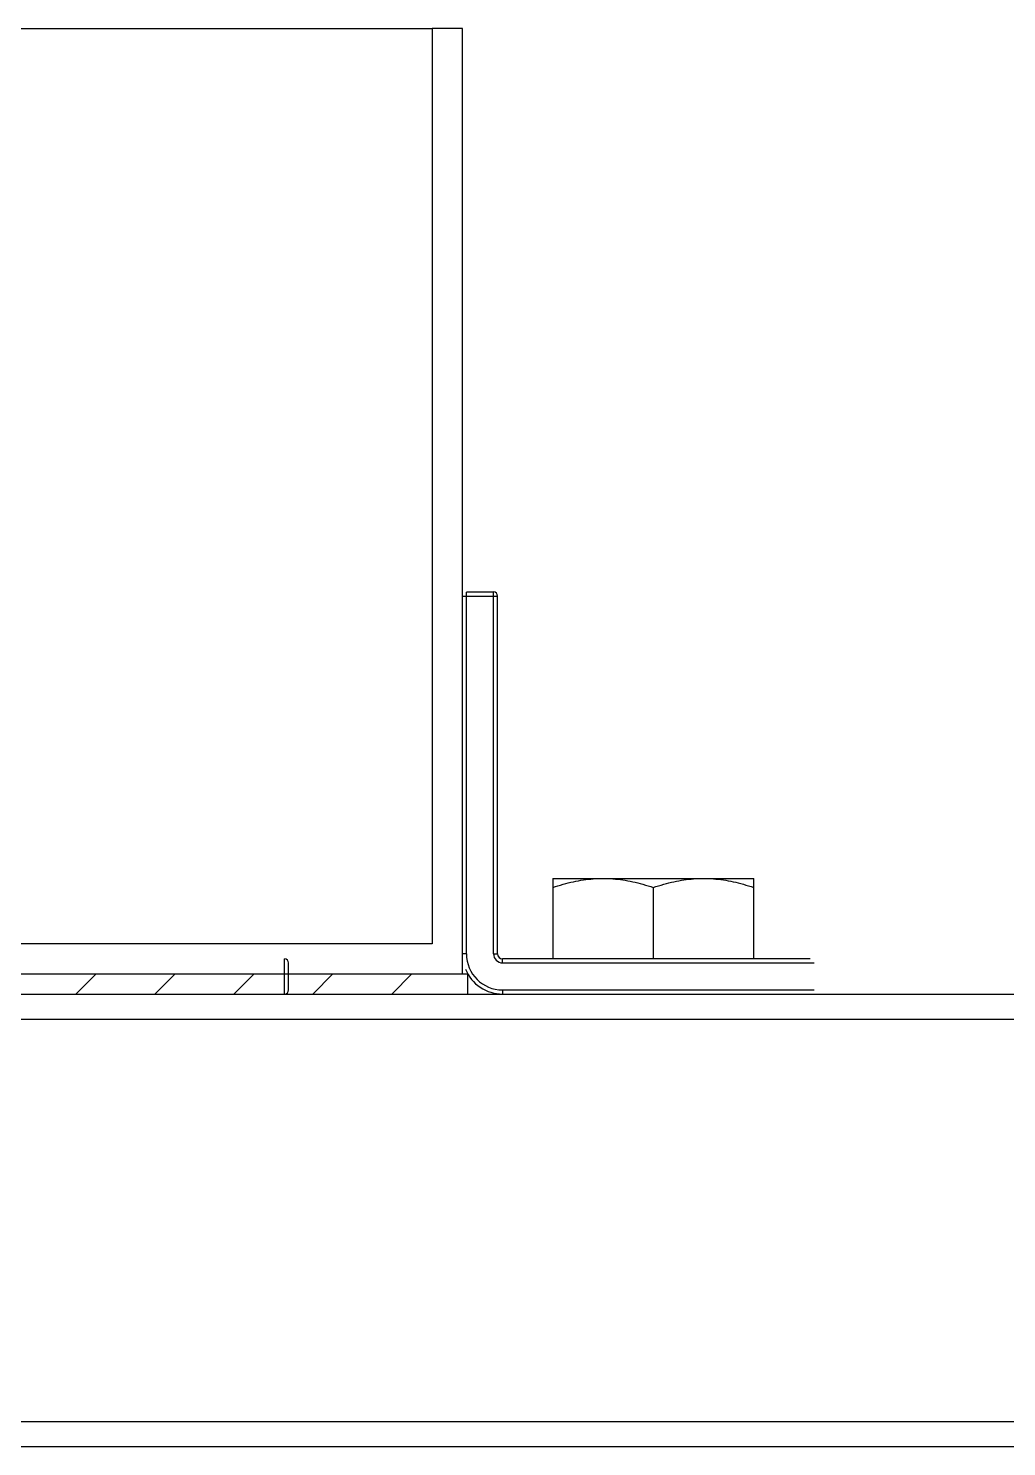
# Model space of a CAD drawing. Header units: millimetres. Extents: x -633009578 to 5705885, y -633235091 to 2571734.
# Drawn here: x 2466522 to 2467393, y 2000644 to 2001907 of the extents above; entities that cross this region are included whole.
import ezdxf

# ---------------------------------------------------------------- set-up
doc = ezdxf.new("R2010")
doc.units = ezdxf.units.MM
doc.header["$LTSCALE"] = 1000
doc.header["$MEASUREMENT"] = 0
doc.layers.get('0').update_dxf_attribs({"color": 9})
doc.layers.add('E-WIRE-系统', color=3, linetype='Continuous')

# ---------------------------------------------------------------- blocks, each defined once
blk = doc.blocks.new('G$CF4FACE3C')
at = {"layer": 'E-WIRE-系统'}
h = blk.add_hatch(dxfattribs=at)
h.set_pattern_fill('ANSI31', color=256, scale=359.612501, style=0)
h.set_pattern_definition([(45, (-2192137.153, -5658634.184), (-31.78555474, 31.78555474), [])])
h.paths.add_polyline_path([(-677, 4151), (-673, 4151), (1612.8, 4151), (1616.8, 4151), (1616.8, 4134.8), (-677, 4134.8)])
for p, q in [((-648.7, 4912.3), (1588.5, 4912.3)), ((1612.8, 4912.3), (1588.5, 4912.3)), ((1588.5, 4912.3), (1588.5, 4175.3)), ((1612.8, 4151), (1612.8, 4912.3)), ((1612.8, 4455.3), (1641.1, 4455.3)), ((1637.9, 4458.5), (1616, 4458.5)), ((1616, 4167.2), (1616, 4458.5)), ((1637.9, 4167.2), (1637.9, 4458.5)), ((1641.1, 4167.2), (1641.1, 4455.3)), ((1685.6, 4227.9), (1847.4, 4227.9)), ((1685.6, 4227.9), (1685.6, 4163.2)), ((1847.4, 4163.2), (1847.4, 4227.9)), ((1766.5, 4220.7), (1766.5, 4163.2)), ((1588.5, 4175.3), (-648.7, 4175.3)), ((1469.7, 4134.8), (1469.7, 4163.2)), ((1472.9, 4138.1), (1472.9, 4159.9)), ((1616, 4167.2), (1612.8, 4167.2)), ((1637.9, 4167.2), (1641.1, 4167.2)), ((1892.7, 4163.2), (1645.2, 4163.2)), ((1645.2, 4159.9), (1645.2, 4163.2)), ((1645.2, 4159.9), (1896, 4159.9)), ((-673, 4151), (1612.8, 4151)), ((1612.8, 4151), (1616.8, 4151)), ((1616.8, 4151), (1616.8, 4134.8)), ((-1893.9, 4134.8), (2832.9, 4134.8)), ((-677, 4134.8), (1616.8, 4134.8)), ((1645.2, 4138.1), (1896, 4138.1)), ((1645.2, 4138.1), (1645.2, 4134.8)), ((-1893.9, 4114.6), (2832.9, 4114.6)), ((-1893.9, 3790.6), (2832.9, 3790.6)), ((2832.9, 3770.4), (-1893.9, 3770.4))]:
    blk.add_line(p, q, dxfattribs=at)
for centre, radius, start, end in [((1637.9, 4455.3), 3.24, 0, 90), ((1469.7, 4159.9), 3.24, 0, 90), ((1645.2, 4167.2), 29.1, 180, 270), ((1645.2, 4167.2), 7.28, 180, 270), ((1645.2, 4167.2), 4.05, 180, 270), ((1645.2, 4167.2), 32.4, 202.5, 270), ((1469.7, 4138.1), 3.24, 270, 0)]:
    blk.add_arc(centre, radius, start, end, dxfattribs=at)
for points, start_tangent, end_tangent in [([(1685.6, 4220.7), (1694, 4223.2), (1702.2, 4225.3), (1710.2, 4226.7), (1718.1, 4227.6), (1726.1, 4227.9)], (0.948683, 0.316228), (1, 0)), ([(1726.1, 4227.9), (1734, 4227.6), (1742, 4226.7), (1749.9, 4225.3), (1758.1, 4223.2), (1766.5, 4220.7)], (1, -0.000001), (0.948683, -0.316228)), ([(1766.5, 4220.7), (1775, 4223.2), (1783.1, 4225.3), (1791.1, 4226.7), (1799, 4227.6), (1807, 4227.9)], (0.948683, 0.316228), (1, 0)), ([(1807, 4227.9), (1814.9, 4227.6), (1822.9, 4226.7), (1830.9, 4225.3), (1839, 4223.2), (1847.4, 4220.7)], (1, -0.000001), (0.948683, -0.316228))]:
    blk.add_spline(points, degree=3, dxfattribs=dict(at, start_tangent=start_tangent, end_tangent=end_tangent))

msp = doc.modelspace()

# ---------------------------------------------------------------- block references
at = {"xscale": 1.10592, "yscale": 1.10592, "zscale": 1.10592}
msp.add_blockref('G$CF4FACE3C', (2465124.5, 1996473.9, -46.1), dxfattribs=at)

doc.saveas('drawing.dxf')
